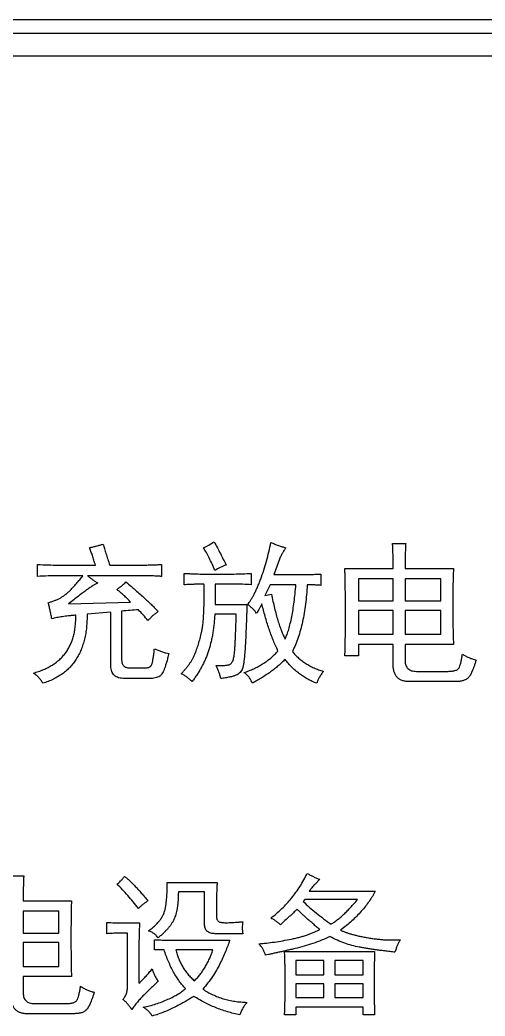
# Model space of a CAD drawing. Header units: millimetres. Extents: x 1359 to 3697, y -340 to 585.
# Drawn here: x 2923.9 to 2985.4, y 227.1 to 358.8 of the extents above; entities that cross this region are included whole.
import ezdxf

# ---------------------------------------------------------------- set-up
doc = ezdxf.new("R2010")
doc.units = ezdxf.units.MM

msp = doc.modelspace()

# ---------------------------------------------------------------- linework, layer by layer
at = {"color": 7, "linetype": 'Continuous', "lineweight": 25}
msp.add_line((3166.64, 358.83), (2708.38, 358.83), dxfattribs=at)
at = {"color": 1, "linetype": 'Continuous', "lineweight": 25}
for p, q in [((3155.71, 357.03), (2719.31, 357.03)), ((3155.71, 354.03), (2719.31, 354.03)), ((2973.19, 289.6), (2974.93, 289.6)), ((2926.22, 285.26), (2926.22, 286.84)), ((2928.98, 286.76), (2933.88, 286.76)), ((2935.77, 286.76), (2939.88, 286.76)), ((2942.64, 286.84), (2942.64, 285.26)), ((2966.88, 286.28), (2973.27, 286.28)), ((2974.85, 286.28), (2981.24, 286.28)), ((2932.22, 285.34), (2928.98, 285.34)), ((2939.96, 285.34), (2932.85, 285.34)), ((2945.64, 284.15), (2945.64, 285.65)), ((2947.93, 285.57), (2952.19, 285.57)), ((2954.48, 285.65), (2954.48, 284.15)), ((2957.48, 285.49), (2961.19, 285.49)), ((2963.72, 285.57), (2963.72, 284.07)), ((2973.27, 284.94), (2968.69, 284.94)), ((2968.69, 284.94), (2968.69, 282.02)), ((2973.27, 282.02), (2973.27, 284.94)), ((2979.59, 284.94), (2974.85, 284.94)), ((2974.85, 284.94), (2974.85, 282.02)), ((2979.59, 282.02), (2979.59, 284.94)), ((2952.19, 284.23), (2949.74, 284.23)), ((2949.74, 284.23), (2949.74, 281.55)), ((2957.01, 284.15), (2956.3, 282.73)), ((2960.4, 284.15), (2957.01, 284.15)), ((2930.32, 281.63), (2938.53, 281.86)), ((2956.3, 282.73), (2957.17, 282.89)), ((2968.69, 282.02), (2973.27, 282.02)), ((2974.85, 282.02), (2979.59, 282.02)), ((2935.93, 280.52), (2932.77, 280.28)), ((2935.93, 273.42), (2935.93, 280.52)), ((2937.35, 280.68), (2937.35, 274.2)), ((2949.74, 281.55), (2953.93, 281.55)), ((2973.27, 280.76), (2968.69, 280.76)), ((2968.69, 280.76), (2968.69, 277.6)), ((2973.27, 277.6), (2973.27, 280.76)), ((2979.59, 280.76), (2974.85, 280.76)), ((2974.85, 280.76), (2974.85, 277.6)), ((2979.59, 277.6), (2979.59, 280.76)), ((2952.51, 280.28), (2949.67, 280.28)), ((2968.69, 277.6), (2973.27, 277.6)), ((2974.85, 277.6), (2979.59, 277.6)), ((2973.27, 276.26), (2968.69, 276.26)), ((2968.69, 276.26), (2968.69, 274.76)), ((2973.27, 273.49), (2973.27, 276.26)), ((2981.24, 276.26), (2974.85, 276.26)), ((2974.85, 276.26), (2974.85, 274.13)), ((2968.69, 274.76), (2966.88, 274.76)), ((2938.38, 273.18), (2940.59, 273.18)), ((2976.35, 272.7), (2980.53, 272.7)), ((2941.06, 271.76), (2937.74, 271.76)), ((2981.64, 271.36), (2975.48, 271.36)), ((2922.67, 245.68), (2924.4, 245.68)), ((2963.56, 245.21), (2962.93, 244.58)), ((2943.35, 244.81), (2949.98, 244.81)), ((2924.32, 242.37), (2930.72, 242.37)), ((2948.32, 243.55), (2944.85, 243.55)), ((2948.32, 239.13), (2948.32, 243.55)), ((2949.9, 242.44), (2949.9, 240.31)), ((2961.59, 242.52), (2961.35, 242.29)), ((2968.53, 242.52), (2961.59, 242.52)), ((2962.14, 243.63), (2970.9, 243.63)), ((2929.06, 241.02), (2924.32, 241.02)), ((2924.32, 241.02), (2924.32, 238.1)), ((2929.06, 238.1), (2929.06, 241.02)), ((2935.38, 238.02), (2935.38, 239.52)), ((2937.51, 239.44), (2939.72, 239.44)), ((2924.32, 238.1), (2929.06, 238.1)), ((2938.14, 231.15), (2938.14, 238.1)), ((2941.69, 235.89), (2941.69, 237.23)), ((2944.53, 237.15), (2951.64, 237.15)), ((2953.38, 238.02), (2949.74, 238.02)), ((2929.06, 236.84), (2924.32, 236.84)), ((2924.32, 236.84), (2924.32, 233.68)), ((2929.06, 233.68), (2929.06, 236.84)), ((2939.64, 236.29), (2939.64, 231.47)), ((2942.96, 235.89), (2941.69, 235.89)), ((2949.43, 235.89), (2944.53, 235.89)), ((2958.9, 235.65), (2970.82, 235.65)), ((2964.11, 234.47), (2960.4, 234.47)), ((2960.4, 234.47), (2960.4, 232.58)), ((2964.11, 232.58), (2964.11, 234.47)), ((2969.32, 234.47), (2965.53, 234.47)), ((2965.53, 234.47), (2965.53, 232.58)), ((2969.32, 232.58), (2969.32, 234.47)), ((2924.32, 233.68), (2929.06, 233.68)), ((2924.32, 232.34), (2924.32, 230.21)), ((2930.72, 232.34), (2924.32, 232.34)), ((2960.4, 232.58), (2964.11, 232.58)), ((2965.53, 232.58), (2969.32, 232.58)), ((2964.11, 231.39), (2960.4, 231.39)), ((2960.4, 231.39), (2960.4, 229.58)), ((2964.11, 229.58), (2964.11, 231.39)), ((2969.32, 231.39), (2965.53, 231.39)), ((2965.53, 231.39), (2965.53, 229.58)), ((2969.32, 229.58), (2969.32, 231.39)), ((2960.4, 229.58), (2964.11, 229.58)), ((2965.53, 229.58), (2969.32, 229.58)), ((2925.82, 228.79), (2930.01, 228.79)), ((2969.32, 228.31), (2960.4, 228.31)), ((2960.4, 228.31), (2960.4, 227.29)), ((2969.32, 227.29), (2969.32, 228.31)), ((2931.11, 227.44), (2924.96, 227.44)), ((2960.4, 227.29), (2958.9, 227.29)), ((2970.82, 227.29), (2969.32, 227.29))]:
    msp.add_line(p, q, dxfattribs=at)
for points, knots in [([(2948.17, 289.05), (2948.41, 289.16), (2948.9, 289.39), (2949.35, 289.69), (2949.59, 289.84)], [0, 0, 0, 0, 0.4886633, 1, 1, 1, 1]), ([(2949.59, 289.84), (2949.73, 289.58), (2950.01, 289.06), (2950.41, 288.28), (2950.8, 287.52), (2951.04, 287.01), (2951.17, 286.76)], [0, 0, 0, 0, 0.257455, 0.509899, 0.757774, 1, 1, 1, 1]), ([(2954.01, 281.55), (2954.08, 281.64), (2954.23, 281.83), (2954.45, 282.15), (2954.67, 282.51), (2954.89, 282.91), (2955.1, 283.35), (2955.32, 283.83), (2955.54, 284.35), (2955.82, 285.1), (2956.16, 286.08), (2956.52, 287.28), (2956.84, 288.51), (2957, 289.34), (2957.09, 289.76)], [0, 0, 0, 0, 0.039842, 0.083157, 0.130821, 0.182047, 0.237683, 0.297211, 0.361117, 0.429196, 0.570347, 0.712288, 0.855365, 1, 1, 1, 1]), ([(2957.09, 289.76), (2957.26, 289.68), (2957.59, 289.53), (2958.09, 289.34), (2958.57, 289.18), (2958.9, 289.09), (2959.06, 289.05)], [0, 0, 0, 0, 0.264305, 0.518154, 0.762901, 1, 1, 1, 1]), ([(2933.09, 289.05), (2933.25, 289.09), (2933.58, 289.16), (2934.05, 289.28), (2934.48, 289.4), (2934.77, 289.48), (2934.9, 289.52)], [0, 0, 0, 0, 0.272444, 0.530897, 0.773161, 1, 1, 1, 1]), ([(2933.88, 286.76), (2933.81, 286.97), (2933.68, 287.39), (2933.49, 287.99), (2933.29, 288.54), (2933.15, 288.88), (2933.09, 289.05)], [0, 0, 0, 0, 0.279058, 0.538197, 0.779473, 1, 1, 1, 1]), ([(2934.9, 289.52), (2934.96, 289.32), (2935.08, 288.91), (2935.28, 288.25), (2935.52, 287.53), (2935.68, 287.02), (2935.77, 286.76)], [0, 0, 0, 0, 0.211459, 0.44806, 0.711106, 1, 1, 1, 1]), ([(2949.67, 286.05), (2949.55, 286.34), (2949.32, 286.9), (2948.95, 287.69), (2948.57, 288.4), (2948.3, 288.84), (2948.17, 289.05)], [0, 0, 0, 0, 0.279754, 0.539417, 0.779249, 1, 1, 1, 1]), ([(2959.06, 289.05), (2958.98, 288.93), (2958.82, 288.7), (2958.6, 288.32), (2958.38, 287.89), (2958.12, 287.26), (2957.82, 286.46), (2957.59, 285.81), (2957.48, 285.49)], [0, 0, 0, 0, 0.105164, 0.218001, 0.340986, 0.472239, 0.740261, 1, 1, 1, 1]), ([(2973.27, 286.28), (2973.27, 286.46), (2973.27, 286.79), (2973.26, 287.28), (2973.26, 287.74), (2973.25, 288.17), (2973.24, 288.57), (2973.23, 288.94), (2973.21, 289.28), (2973.2, 289.5), (2973.19, 289.6)], [0, 0, 0, 0, 0.156016, 0.303228, 0.441626, 0.571225, 0.692035, 0.803153, 0.906417, 1, 1, 1, 1]), ([(2974.93, 289.6), (2974.92, 289.51), (2974.91, 289.31), (2974.89, 289), (2974.88, 288.64), (2974.87, 288.24), (2974.86, 287.81), (2974.86, 287.34), (2974.85, 286.82), (2974.85, 286.47), (2974.85, 286.28)], [0, 0, 0, 0, 0.0830218, 0.1783616, 0.2859523, 0.4049958, 0.5354723, 0.6782728, 0.8334122, 1, 1, 1, 1]), ([(2926.22, 286.84), (2926.69, 286.81), (2927.61, 286.77), (2928.53, 286.76), (2928.98, 286.76)], [0, 0, 0, 0, 0.507068, 1, 1, 1, 1]), ([(2939.88, 286.76), (2940.14, 286.76), (2940.65, 286.76), (2941.37, 286.78), (2942.03, 286.8), (2942.44, 286.82), (2942.64, 286.84)], [0, 0, 0, 0, 0.2876685, 0.5500006, 0.7870487, 1, 1, 1, 1]), ([(2951.17, 286.76), (2950.91, 286.65), (2950.4, 286.43), (2949.91, 286.18), (2949.67, 286.05)], [0, 0, 0, 0, 0.505442, 1, 1, 1, 1]), ([(2966.96, 280.2), (2966.96, 280.39), (2966.96, 280.77), (2966.96, 281.31), (2966.95, 281.83), (2966.95, 282.32), (2966.95, 282.79), (2966.94, 283.23), (2966.94, 283.65), (2966.93, 284.04), (2966.93, 284.41), (2966.92, 284.75), (2966.92, 285.07), (2966.91, 285.36), (2966.9, 285.63), (2966.89, 285.87), (2966.89, 286.08), (2966.88, 286.22), (2966.88, 286.28)], [0, 0, 0, 0, 0.09378, 0.183232, 0.268356, 0.349634, 0.427064, 0.499685, 0.568458, 0.632909, 0.693513, 0.749789, 0.801738, 0.849839, 0.893627, 0.933089, 0.968707, 1, 1, 1, 1]), ([(2981.24, 286.28), (2981.24, 286.17), (2981.23, 285.92), (2981.21, 285.51), (2981.2, 285.01), (2981.18, 284.44), (2981.18, 283.79), (2981.17, 283.06), (2981.16, 282.25), (2981.17, 281.68), (2981.17, 281.39)], [0, 0, 0, 0, 0.068774, 0.15306, 0.254019, 0.3711, 0.504293, 0.653007, 0.818443, 1, 1, 1, 1]), ([(2928.98, 285.34), (2928.53, 285.33), (2927.61, 285.32), (2926.69, 285.28), (2926.22, 285.26)], [0, 0, 0, 0, 0.492932, 1, 1, 1, 1]), ([(2927.64, 281.78), (2927.78, 281.82), (2928.06, 281.9), (2928.46, 282.05), (2928.84, 282.21), (2929.2, 282.39), (2929.53, 282.58), (2929.84, 282.8), (2930.14, 283.03), (2930.49, 283.36), (2930.9, 283.79), (2931.37, 284.3), (2931.81, 284.82), (2932.08, 285.16), (2932.22, 285.34)], [0, 0, 0, 0, 0.074677, 0.146686, 0.215929, 0.283278, 0.348994, 0.412544, 0.475082, 0.536928, 0.657749, 0.775162, 0.889344, 1, 1, 1, 1]), ([(2932.85, 285.34), (2932.95, 285.26), (2933.15, 285.09), (2933.47, 284.85), (2933.82, 284.62), (2934.06, 284.47), (2934.19, 284.39)], [0, 0, 0, 0, 0.228806, 0.470256, 0.727669, 1, 1, 1, 1]), ([(2936.72, 283.52), (2936.84, 283.61), (2937.08, 283.78), (2937.4, 284.04), (2937.68, 284.29), (2937.83, 284.46), (2937.9, 284.55)], [0, 0, 0, 0, 0.292945, 0.554828, 0.790562, 1, 1, 1, 1]), ([(2937.9, 284.55), (2938.15, 284.34), (2938.63, 283.93), (2939.31, 283.34), (2939.93, 282.79), (2940.49, 282.27), (2941, 281.8), (2941.44, 281.37), (2941.83, 280.98), (2942.06, 280.72), (2942.17, 280.6)], [0, 0, 0, 0, 0.167299, 0.322381, 0.465591, 0.596578, 0.715405, 0.822097, 0.917051, 1, 1, 1, 1]), ([(2942.64, 285.26), (2942.57, 285.26), (2942.41, 285.28), (2942.16, 285.29), (2941.88, 285.3), (2941.56, 285.32), (2941.21, 285.33), (2940.82, 285.33), (2940.4, 285.34), (2940.11, 285.34), (2939.96, 285.34)], [0, 0, 0, 0, 0.07973, 0.17357, 0.279247, 0.397975, 0.528639, 0.673428, 0.830191, 1, 1, 1, 1]), ([(2945.64, 285.65), (2945.86, 285.64), (2946.29, 285.62), (2946.9, 285.59), (2947.44, 285.58), (2947.77, 285.57), (2947.93, 285.57)], [0, 0, 0, 0, 0.295211, 0.560867, 0.795784, 1, 1, 1, 1]), ([(2952.19, 285.57), (2952.58, 285.58), (2953.34, 285.58), (2954.11, 285.63), (2954.48, 285.65)], [0, 0, 0, 0, 0.5080033, 1, 1, 1, 1]), ([(2961.19, 285.49), (2961.39, 285.5), (2961.8, 285.5), (2962.42, 285.51), (2963.06, 285.54), (2963.5, 285.56), (2963.72, 285.57)], [0, 0, 0, 0, 0.23829, 0.483578, 0.738219, 1, 1, 1, 1]), ([(2934.19, 284.39), (2934.1, 284.34), (2933.88, 284.23), (2933.54, 284.03), (2933.14, 283.77), (2932.69, 283.45), (2932.18, 283.07), (2931.61, 282.64), (2930.98, 282.15), (2930.55, 281.81), (2930.32, 281.63)], [0, 0, 0, 0, 0.067017, 0.150747, 0.251075, 0.367091, 0.500241, 0.650209, 0.81691, 1, 1, 1, 1]), ([(2938.53, 281.86), (2938.42, 281.99), (2938.17, 282.25), (2937.75, 282.65), (2937.26, 283.08), (2936.91, 283.37), (2936.72, 283.52)], [0, 0, 0, 0, 0.207563, 0.441996, 0.706289, 1, 1, 1, 1]), ([(2945.24, 272.39), (2945.35, 272.5), (2945.55, 272.72), (2945.83, 273.05), (2946.09, 273.37), (2946.32, 273.7), (2946.53, 274.01), (2946.72, 274.33), (2946.88, 274.64), (2947.07, 275.06), (2947.28, 275.61), (2947.52, 276.31), (2947.73, 277.07), (2947.89, 277.67), (2947.98, 278.11), (2948.02, 278.35), (2948.06, 278.62), (2948.1, 278.92), (2948.13, 279.23), (2948.16, 279.57), (2948.19, 279.93), (2948.2, 280.32), (2948.23, 280.73), (2948.24, 281.16), (2948.25, 281.62), (2948.25, 282.09), (2948.26, 282.6), (2948.26, 283.12), (2948.25, 283.67), (2948.25, 284.04), (2948.24, 284.23)], [0, 0, 0, 0, 0.035884, 0.070364, 0.103304, 0.135121, 0.165499, 0.194493, 0.222576, 0.249424, 0.304269, 0.362877, 0.425804, 0.49292, 0.511208, 0.531051, 0.552691, 0.576343, 0.601612, 0.628668, 0.657579, 0.688318, 0.720915, 0.755343, 0.7914, 0.829539, 0.869305, 0.911163, 0.954649, 1, 1, 1, 1]), ([(2948.24, 284.23), (2948.04, 284.23), (2947.63, 284.23), (2946.99, 284.21), (2946.33, 284.19), (2945.87, 284.16), (2945.64, 284.15)], [0, 0, 0, 0, 0.233323, 0.476795, 0.732698, 1, 1, 1, 1]), ([(2954.48, 284.15), (2954.11, 284.17), (2953.34, 284.22), (2952.58, 284.23), (2952.19, 284.23)], [0, 0, 0, 0, 0.491997, 1, 1, 1, 1]), ([(2958.98, 276.97), (2959.07, 277.17), (2959.24, 277.6), (2959.47, 278.3), (2959.67, 279.07), (2959.86, 279.93), (2960.03, 280.87), (2960.17, 281.89), (2960.3, 282.99), (2960.37, 283.76), (2960.4, 284.15)], [0, 0, 0, 0, 0.089935, 0.189147, 0.29862, 0.417874, 0.54751, 0.687758, 0.838288, 1, 1, 1, 1]), ([(2961.9, 284.15), (2961.87, 283.71), (2961.81, 282.86), (2961.68, 281.6), (2961.5, 280.41), (2961.28, 279.27), (2961.03, 278.19), (2960.71, 277.18), (2960.36, 276.21), (2960.07, 275.61), (2959.93, 275.31)], [0, 0, 0, 0, 0.144377, 0.282433, 0.415022, 0.54167, 0.663065, 0.779494, 0.891813, 1, 1, 1, 1]), ([(2963.72, 284.07), (2963.53, 284.09), (2963.18, 284.11), (2962.7, 284.13), (2962.28, 284.15), (2962.02, 284.15), (2961.9, 284.15)], [0, 0, 0, 0, 0.307842, 0.57678, 0.806945, 1, 1, 1, 1]), ([(2957.17, 282.89), (2957.23, 282.57), (2957.36, 281.95), (2957.57, 281.06), (2957.78, 280.22), (2958, 279.45), (2958.23, 278.74), (2958.47, 278.09), (2958.72, 277.51), (2958.9, 277.14), (2958.98, 276.97)], [0, 0, 0, 0, 0.157329, 0.305209, 0.443825, 0.572701, 0.69299, 0.803959, 0.906513, 1, 1, 1, 1]), ([(2928.11, 279.65), (2928.07, 279.85), (2928, 280.24), (2927.88, 280.8), (2927.76, 281.31), (2927.68, 281.63), (2927.64, 281.78)], [0, 0, 0, 0, 0.283825, 0.543769, 0.783097, 1, 1, 1, 1]), ([(2939.56, 280.84), (2939.2, 280.81), (2938.47, 280.75), (2937.73, 280.7), (2937.35, 280.68)], [0, 0, 0, 0, 0.482892, 1, 1, 1, 1]), ([(2940.82, 279.42), (2940.62, 279.67), (2940.22, 280.16), (2939.77, 280.62), (2939.56, 280.84)], [0, 0, 0, 0, 0.5160788, 1, 1, 1, 1]), ([(2942.17, 280.6), (2942.05, 280.52), (2941.81, 280.35), (2941.47, 280.07), (2941.14, 279.75), (2940.93, 279.53), (2940.82, 279.42)], [0, 0, 0, 0, 0.240569, 0.485924, 0.739506, 1, 1, 1, 1]), ([(2953.93, 281.55), (2953.92, 281.36), (2953.91, 280.98), (2953.89, 280.44), (2953.87, 279.92), (2953.85, 279.42), (2953.84, 278.94), (2953.81, 278.49), (2953.8, 278.07), (2953.78, 277.67), (2953.77, 277.29), (2953.75, 276.93), (2953.73, 276.61), (2953.72, 276.3), (2953.7, 276.02), (2953.68, 275.76), (2953.67, 275.53), (2953.65, 275.25), (2953.62, 274.94), (2953.59, 274.59), (2953.56, 274.27), (2953.51, 273.98), (2953.48, 273.72), (2953.44, 273.48), (2953.39, 273.28), (2953.33, 273.05), (2953.22, 272.8), (2953.03, 272.54), (2952.77, 272.34), (2952.46, 272.17), (2952.07, 272.05), (2951.61, 271.93), (2951.06, 271.84), (2950.66, 271.78), (2950.46, 271.76)], [0, 0, 0, 0, 0.048171, 0.094359, 0.138336, 0.180576, 0.220597, 0.258654, 0.294481, 0.328581, 0.360451, 0.390359, 0.418295, 0.443999, 0.467744, 0.48975, 0.509292, 0.52711, 0.559317, 0.589066, 0.616137, 0.641065, 0.66327, 0.683363, 0.700849, 0.715941, 0.742912, 0.769376, 0.79656, 0.825604, 0.859251, 0.899487, 0.946409, 1, 1, 1, 1]), ([(2955.19, 280.36), (2955.13, 280.46), (2955, 280.66), (2954.73, 280.95), (2954.4, 281.26), (2954.14, 281.45), (2954.01, 281.55)], [0, 0, 0, 0, 0.202084, 0.4343, 0.699525, 1, 1, 1, 1]), ([(2955.9, 281.63), (2955.84, 281.51), (2955.71, 281.29), (2955.53, 280.96), (2955.36, 280.66), (2955.25, 280.46), (2955.19, 280.36)], [0, 0, 0, 0, 0.272776, 0.529287, 0.772279, 1, 1, 1, 1]), ([(2958.03, 275.39), (2957.92, 275.63), (2957.7, 276.11), (2957.39, 276.85), (2957.1, 277.6), (2956.82, 278.37), (2956.57, 279.16), (2956.33, 279.97), (2956.1, 280.79), (2955.97, 281.35), (2955.9, 281.63)], [0, 0, 0, 0, 0.119687, 0.240742, 0.363266, 0.486937, 0.612683, 0.739751, 0.869191, 1, 1, 1, 1]), ([(2981.17, 281.39), (2981.17, 281.1), (2981.16, 280.54), (2981.17, 279.73), (2981.18, 278.99), (2981.18, 278.31), (2981.2, 277.7), (2981.21, 277.16), (2981.23, 276.69), (2981.24, 276.39), (2981.24, 276.26)], [0, 0, 0, 0, 0.1703358, 0.327573, 0.4722775, 0.6038859, 0.7224023, 0.8278186, 0.9201709, 1, 1, 1, 1]), ([(2925.67, 272.47), (2925.9, 272.54), (2926.35, 272.67), (2927.01, 272.92), (2927.61, 273.21), (2928.18, 273.53), (2928.69, 273.88), (2929.16, 274.27), (2929.58, 274.7), (2929.96, 275.17), (2930.29, 275.66), (2930.57, 276.2), (2930.8, 276.77), (2930.99, 277.37), (2931.13, 278.01), (2931.23, 278.68), (2931.28, 279.39), (2931.27, 279.88), (2931.27, 280.13)], [0, 0, 0, 0, 0.070182, 0.137382, 0.201871, 0.263796, 0.323865, 0.382235, 0.439978, 0.497236, 0.554325, 0.612266, 0.671356, 0.732097, 0.794739, 0.860166, 0.928477, 1, 1, 1, 1]), ([(2932.77, 280.28), (2932.77, 279.99), (2932.77, 279.4), (2932.71, 278.55), (2932.6, 277.74), (2932.45, 276.97), (2932.24, 276.24), (2932, 275.56), (2931.7, 274.92), (2931.36, 274.32), (2930.97, 273.77), (2930.53, 273.26), (2930.05, 272.79), (2929.52, 272.37), (2928.94, 271.99), (2928.31, 271.66), (2927.64, 271.36), (2927.17, 271.2), (2926.93, 271.13)], [0, 0, 0, 0, 0.075924, 0.148534, 0.217863, 0.284178, 0.348039, 0.409251, 0.468856, 0.526983, 0.584316, 0.640959, 0.697805, 0.755185, 0.81374, 0.873674, 0.935665, 1, 1, 1, 1]), ([(2931.27, 280.13), (2931.11, 280.11), (2930.8, 280.09), (2930.34, 280.04), (2929.91, 279.99), (2929.5, 279.93), (2929.12, 279.87), (2928.76, 279.81), (2928.43, 279.73), (2928.22, 279.68), (2928.11, 279.65)], [0, 0, 0, 0, 0.151438, 0.294851, 0.430289, 0.559495, 0.680072, 0.794343, 0.901076, 1, 1, 1, 1]), ([(2949.67, 280.28), (2949.65, 280.04), (2949.62, 279.57), (2949.56, 278.88), (2949.47, 278.22), (2949.38, 277.58), (2949.26, 276.96), (2949.12, 276.37), (2948.97, 275.81), (2948.8, 275.27), (2948.61, 274.75), (2948.4, 274.24), (2948.17, 273.74), (2947.91, 273.25), (2947.63, 272.76), (2947.34, 272.28), (2947.01, 271.82), (2946.78, 271.51), (2946.67, 271.36)], [0, 0, 0, 0, 0.074971, 0.147679, 0.21752, 0.285193, 0.35047, 0.413433, 0.474467, 0.533086, 0.590663, 0.648446, 0.705964, 0.763875, 0.822277, 0.880991, 0.940029, 1, 1, 1, 1]), ([(2949.82, 273.49), (2949.93, 273.49), (2950.12, 273.48), (2950.4, 273.47), (2950.66, 273.47), (2950.9, 273.48), (2951.12, 273.5), (2951.31, 273.52), (2951.48, 273.57), (2951.64, 273.6), (2951.78, 273.68), (2951.9, 273.81), (2952, 273.97), (2952.09, 274.19), (2952.17, 274.44), (2952.23, 274.74), (2952.28, 275.09), (2952.32, 275.48), (2952.34, 275.92), (2952.37, 276.41), (2952.39, 276.94), (2952.42, 277.52), (2952.44, 278.14), (2952.47, 278.81), (2952.49, 279.53), (2952.5, 280.03), (2952.51, 280.28)], [0, 0, 0, 0, 0.034973, 0.06757, 0.097466, 0.124706, 0.149643, 0.172017, 0.19231, 0.210166, 0.227457, 0.246458, 0.268819, 0.295149, 0.325649, 0.361026, 0.40107, 0.446291, 0.496786, 0.552625, 0.613497, 0.680071, 0.752002, 0.829303, 0.911966, 1, 1, 1, 1]), ([(2966.88, 274.76), (2966.88, 274.8), (2966.89, 274.88), (2966.89, 275.03), (2966.9, 275.2), (2966.91, 275.4), (2966.92, 275.64), (2966.92, 275.9), (2966.93, 276.2), (2966.93, 276.52), (2966.94, 276.88), (2966.94, 277.26), (2966.95, 277.68), (2966.95, 278.13), (2966.95, 278.6), (2966.96, 279.11), (2966.96, 279.65), (2966.96, 280.02), (2966.96, 280.2)], [0, 0, 0, 0, 0.020991, 0.047335, 0.079573, 0.117172, 0.160116, 0.208962, 0.262636, 0.322749, 0.387691, 0.458528, 0.535269, 0.616839, 0.704313, 0.797152, 0.895893, 1, 1, 1, 1]), ([(2940.59, 273.18), (2940.64, 273.18), (2940.73, 273.18), (2940.87, 273.21), (2940.99, 273.25), (2941.1, 273.31), (2941.19, 273.39), (2941.27, 273.49), (2941.33, 273.6), (2941.38, 273.74), (2941.42, 273.89), (2941.46, 274.07), (2941.49, 274.28), (2941.54, 274.51), (2941.57, 274.77), (2941.62, 275.06), (2941.65, 275.37), (2941.68, 275.59), (2941.69, 275.7)], [0, 0, 0, 0, 0.049022, 0.094941, 0.136833, 0.17635, 0.216526, 0.25609, 0.298593, 0.343518, 0.394951, 0.455006, 0.524267, 0.601254, 0.687561, 0.783503, 0.886931, 1, 1, 1, 1]), ([(2941.69, 275.7), (2941.88, 275.62), (2942.23, 275.46), (2942.73, 275.28), (2943.18, 275.14), (2943.46, 275.09), (2943.59, 275.07)], [0, 0, 0, 0, 0.305721, 0.573441, 0.804282, 1, 1, 1, 1]), ([(2953.53, 272.55), (2953.75, 272.62), (2954.19, 272.77), (2954.82, 273.04), (2955.43, 273.35), (2956, 273.69), (2956.55, 274.06), (2957.08, 274.46), (2957.57, 274.91), (2957.88, 275.23), (2958.03, 275.39)], [0, 0, 0, 0, 0.129737, 0.256788, 0.382644, 0.506848, 0.629658, 0.752784, 0.87591, 1, 1, 1, 1]), ([(2959.93, 275.31), (2960.06, 275.16), (2960.31, 274.86), (2960.74, 274.46), (2961.21, 274.09), (2961.7, 273.74), (2962.24, 273.43), (2962.8, 273.15), (2963.4, 272.91), (2963.82, 272.77), (2964.03, 272.7)], [0, 0, 0, 0, 0.119213, 0.238692, 0.358839, 0.480667, 0.605499, 0.732996, 0.864303, 1, 1, 1, 1]), ([(2937.35, 274.2), (2937.35, 274.12), (2937.36, 273.97), (2937.41, 273.76), (2937.48, 273.58), (2937.6, 273.43), (2937.75, 273.31), (2937.93, 273.23), (2938.14, 273.18), (2938.3, 273.18), (2938.38, 273.18)], [0, 0, 0, 0, 0.144353, 0.274346, 0.389957, 0.5, 0.610043, 0.725654, 0.855647, 1, 1, 1, 1]), ([(2943.59, 275.07), (2943.53, 274.86), (2943.44, 274.46), (2943.29, 273.9), (2943.14, 273.41), (2942.99, 273), (2942.85, 272.66), (2942.7, 272.4), (2942.56, 272.2), (2942.37, 272.04), (2942.11, 271.93), (2941.79, 271.83), (2941.43, 271.77), (2941.19, 271.76), (2941.06, 271.76)], [0, 0, 0, 0, 0.140239, 0.264381, 0.374072, 0.467515, 0.546733, 0.611301, 0.661975, 0.701159, 0.770454, 0.84206, 0.918354, 1, 1, 1, 1]), ([(2958.98, 274.28), (2958.83, 274.14), (2958.54, 273.85), (2958.06, 273.43), (2957.56, 273.02), (2957.03, 272.62), (2956.47, 272.23), (2955.88, 271.85), (2955.27, 271.48), (2954.85, 271.24), (2954.64, 271.13)], [0, 0, 0, 0, 0.115167, 0.232864, 0.352821, 0.476036, 0.602368, 0.73139, 0.864136, 1, 1, 1, 1]), ([(2963.17, 271.13), (2962.96, 271.21), (2962.55, 271.37), (2961.96, 271.67), (2961.39, 272.01), (2960.85, 272.38), (2960.34, 272.8), (2959.86, 273.25), (2959.4, 273.75), (2959.12, 274.1), (2958.98, 274.28)], [0, 0, 0, 0, 0.125782, 0.250038, 0.373646, 0.496967, 0.620533, 0.745088, 0.871628, 1, 1, 1, 1]), ([(2974.85, 274.13), (2974.85, 274.01), (2974.86, 273.8), (2974.93, 273.51), (2975.05, 273.26), (2975.22, 273.05), (2975.43, 272.89), (2975.7, 272.78), (2976.01, 272.72), (2976.23, 272.71), (2976.35, 272.7)], [0, 0, 0, 0, 0.1411365, 0.2669431, 0.380731, 0.4895233, 0.6006735, 0.7201883, 0.8514708, 1, 1, 1, 1]), ([(2980.53, 272.7), (2980.63, 272.71), (2980.82, 272.71), (2981.09, 272.73), (2981.33, 272.78), (2981.54, 272.83), (2981.71, 272.91), (2981.85, 273.01), (2981.96, 273.12), (2982.07, 273.31), (2982.16, 273.6), (2982.26, 273.99), (2982.35, 274.47), (2982.4, 274.81), (2982.43, 274.99)], [0, 0, 0, 0, 0.086877, 0.163973, 0.233426, 0.293995, 0.348699, 0.397337, 0.442085, 0.485174, 0.581984, 0.699566, 0.838788, 1, 1, 1, 1]), ([(2984.24, 274.2), (2984.2, 274.06), (2984.11, 273.78), (2983.98, 273.39), (2983.85, 273.04), (2983.72, 272.72), (2983.59, 272.45), (2983.47, 272.22), (2983.35, 272.03), (2983.23, 271.87), (2983.09, 271.75), (2982.94, 271.64), (2982.77, 271.56), (2982.58, 271.49), (2982.37, 271.43), (2982.15, 271.39), (2981.9, 271.37), (2981.73, 271.36), (2981.64, 271.36)], [0, 0, 0, 0, 0.106392, 0.204109, 0.291917, 0.371184, 0.441056, 0.502356, 0.555379, 0.600213, 0.641418, 0.684189, 0.728321, 0.775153, 0.82551, 0.879805, 0.937618, 1, 1, 1, 1]), ([(2982.43, 274.99), (2982.56, 274.91), (2982.83, 274.73), (2983.28, 274.51), (2983.75, 274.33), (2984.08, 274.25), (2984.24, 274.2)], [0, 0, 0, 0, 0.24276, 0.48831, 0.741066, 1, 1, 1, 1]), ([(2937.74, 271.76), (2937.6, 271.76), (2937.33, 271.77), (2936.96, 271.84), (2936.64, 271.98), (2936.38, 272.16), (2936.17, 272.4), (2936.03, 272.7), (2935.94, 273.04), (2935.93, 273.28), (2935.93, 273.42)], [0, 0, 0, 0, 0.151886, 0.285474, 0.405046, 0.516822, 0.625054, 0.738362, 0.86151, 1, 1, 1, 1]), ([(2950.46, 271.76), (2950.42, 271.9), (2950.36, 272.2), (2950.22, 272.63), (2950.05, 273.07), (2949.9, 273.35), (2949.82, 273.49)], [0, 0, 0, 0, 0.240834, 0.485535, 0.739249, 1, 1, 1, 1]), ([(2964.03, 272.7), (2963.93, 272.57), (2963.74, 272.32), (2963.5, 271.92), (2963.3, 271.53), (2963.21, 271.26), (2963.17, 271.13)], [0, 0, 0, 0, 0.2710413, 0.525868, 0.7683, 1, 1, 1, 1]), ([(2975.48, 271.36), (2975.4, 271.36), (2975.23, 271.36), (2974.99, 271.37), (2974.76, 271.41), (2974.54, 271.46), (2974.35, 271.53), (2974.17, 271.62), (2974.01, 271.73), (2973.86, 271.85), (2973.73, 272), (2973.61, 272.16), (2973.51, 272.34), (2973.43, 272.53), (2973.37, 272.75), (2973.32, 272.98), (2973.28, 273.23), (2973.28, 273.41), (2973.27, 273.49)], [0, 0, 0, 0, 0.073003, 0.141983, 0.207451, 0.269019, 0.327568, 0.383961, 0.439189, 0.493897, 0.547915, 0.603849, 0.661783, 0.722023, 0.785272, 0.852309, 0.924344, 1, 1, 1, 1]), ([(2926.93, 271.13), (2926.85, 271.26), (2926.69, 271.54), (2926.38, 271.9), (2926.05, 272.22), (2925.79, 272.38), (2925.67, 272.47)], [0, 0, 0, 0, 0.2593908, 0.5090464, 0.7554479, 1, 1, 1, 1]), ([(2946.67, 271.36), (2946.55, 271.46), (2946.32, 271.66), (2945.96, 271.94), (2945.61, 272.18), (2945.36, 272.32), (2945.24, 272.39)], [0, 0, 0, 0, 0.265848, 0.51995, 0.764705, 1, 1, 1, 1]), ([(2954.64, 271.13), (2954.58, 271.27), (2954.47, 271.55), (2954.21, 271.92), (2953.91, 272.27), (2953.66, 272.45), (2953.53, 272.55)], [0, 0, 0, 0, 0.249144, 0.494923, 0.74294, 1, 1, 1, 1]), ([(2924.4, 245.68), (2924.4, 245.59), (2924.38, 245.39), (2924.36, 245.08), (2924.36, 244.72), (2924.34, 244.33), (2924.33, 243.89), (2924.33, 243.42), (2924.32, 242.91), (2924.32, 242.55), (2924.32, 242.37)], [0, 0, 0, 0, 0.083022, 0.178362, 0.285952, 0.404996, 0.535472, 0.678273, 0.833412, 1, 1, 1, 1]), ([(2936.72, 244.58), (2936.8, 244.63), (2936.98, 244.76), (2937.22, 245), (2937.49, 245.28), (2937.66, 245.49), (2937.74, 245.6)], [0, 0, 0, 0, 0.207902, 0.443609, 0.706312, 1, 1, 1, 1]), ([(2937.74, 245.6), (2937.85, 245.51), (2938.08, 245.32), (2938.42, 245.01), (2938.78, 244.66), (2939.16, 244.27), (2939.55, 243.85), (2939.96, 243.39), (2940.39, 242.89), (2940.68, 242.54), (2940.82, 242.37)], [0, 0, 0, 0, 0.095061, 0.19868, 0.310529, 0.430696, 0.560173, 0.697648, 0.844527, 1, 1, 1, 1]), ([(2957.09, 240.08), (2957.34, 240.28), (2957.84, 240.68), (2958.55, 241.33), (2959.21, 242.01), (2959.84, 242.73), (2960.42, 243.49), (2960.96, 244.29), (2961.46, 245.13), (2961.75, 245.71), (2961.9, 246)], [0, 0, 0, 0, 0.12549, 0.249935, 0.37373, 0.497578, 0.621905, 0.746601, 0.872612, 1, 1, 1, 1]), ([(2961.9, 246), (2962.04, 245.92), (2962.3, 245.76), (2962.71, 245.56), (2963.13, 245.37), (2963.42, 245.26), (2963.56, 245.21)], [0, 0, 0, 0, 0.2506664, 0.4995463, 0.7493084, 1, 1, 1, 1]), ([(2939.56, 241.34), (2939.34, 241.64), (2938.89, 242.22), (2938.19, 243.05), (2937.47, 243.84), (2936.97, 244.33), (2936.72, 244.58)], [0, 0, 0, 0, 0.258612, 0.511228, 0.758373, 1, 1, 1, 1]), ([(2940.9, 238.42), (2941.06, 238.53), (2941.37, 238.75), (2941.78, 239.1), (2942.15, 239.47), (2942.45, 239.85), (2942.71, 240.24), (2942.92, 240.65), (2943.07, 241.07), (2943.19, 241.64), (2943.27, 242.35), (2943.35, 243.19), (2943.38, 244.01), (2943.36, 244.55), (2943.35, 244.81)], [0, 0, 0, 0, 0.079932, 0.1548582, 0.2258606, 0.2932485, 0.3573377, 0.4195562, 0.48078, 0.5411412, 0.6607383, 0.7769122, 0.8898834, 1, 1, 1, 1]), ([(2949.98, 244.81), (2949.97, 244.65), (2949.94, 244.29), (2949.92, 243.73), (2949.91, 243.11), (2949.9, 242.67), (2949.9, 242.44)], [0, 0, 0, 0, 0.212691, 0.449743, 0.712566, 1, 1, 1, 1]), ([(2962.93, 244.58), (2962.88, 244.53), (2962.78, 244.41), (2962.6, 244.2), (2962.38, 243.93), (2962.23, 243.74), (2962.14, 243.63)], [0, 0, 0, 0, 0.164377, 0.384439, 0.664272, 1, 1, 1, 1]), ([(2930.72, 242.37), (2930.71, 242.25), (2930.7, 242), (2930.68, 241.59), (2930.67, 241.1), (2930.66, 240.52), (2930.65, 239.87), (2930.65, 239.14), (2930.64, 238.33), (2930.64, 237.77), (2930.64, 237.47)], [0, 0, 0, 0, 0.068774, 0.15306, 0.254019, 0.3711, 0.504293, 0.653007, 0.818443, 1, 1, 1, 1]), ([(2940.82, 242.37), (2940.72, 242.3), (2940.5, 242.15), (2940.18, 241.91), (2939.87, 241.64), (2939.66, 241.44), (2939.56, 241.34)], [0, 0, 0, 0, 0.23373, 0.476865, 0.73241, 1, 1, 1, 1]), ([(2944.85, 243.55), (2944.85, 243.37), (2944.84, 243.02), (2944.82, 242.51), (2944.78, 242.03), (2944.73, 241.59), (2944.66, 241.16), (2944.57, 240.77), (2944.46, 240.41), (2944.34, 240.07), (2944.19, 239.75), (2944.01, 239.43), (2943.79, 239.11), (2943.53, 238.78), (2943.25, 238.46), (2942.92, 238.13), (2942.56, 237.79), (2942.3, 237.58), (2942.17, 237.47)], [0, 0, 0, 0, 0.0773392, 0.1505428, 0.2192984, 0.2845101, 0.3454487, 0.4031585, 0.4570198, 0.5075392, 0.5575562, 0.610623, 0.6665752, 0.7258462, 0.7886686, 0.8549389, 0.9254196, 1, 1, 1, 1]), ([(2965.06, 239.29), (2965.2, 239.38), (2965.49, 239.56), (2965.91, 239.88), (2966.34, 240.22), (2966.77, 240.61), (2967.2, 241.04), (2967.65, 241.5), (2968.09, 241.99), (2968.39, 242.34), (2968.53, 242.52)], [0, 0, 0, 0, 0.104936, 0.214944, 0.330442, 0.45159, 0.57952, 0.713093, 0.853338, 1, 1, 1, 1]), ([(2970.9, 243.63), (2970.78, 243.4), (2970.52, 242.95), (2970.09, 242.28), (2969.59, 241.63), (2969.05, 240.97), (2968.45, 240.33), (2967.79, 239.7), (2967.08, 239.08), (2966.58, 238.69), (2966.32, 238.5)], [0, 0, 0, 0, 0.11128, 0.225812, 0.344253, 0.467063, 0.593901, 0.724863, 0.860012, 1, 1, 1, 1]), ([(2960.56, 241.26), (2960.4, 241.1), (2960.06, 240.77), (2959.52, 240.26), (2958.95, 239.74), (2958.55, 239.39), (2958.35, 239.21)], [0, 0, 0, 0, 0.228906, 0.471598, 0.728849, 1, 1, 1, 1]), ([(2963.56, 238.58), (2963.41, 238.7), (2963.12, 238.94), (2962.7, 239.3), (2962.29, 239.65), (2961.91, 239.99), (2961.54, 240.32), (2961.2, 240.64), (2960.87, 240.95), (2960.66, 241.16), (2960.56, 241.26)], [0, 0, 0, 0, 0.143822, 0.281885, 0.414673, 0.542269, 0.664621, 0.781756, 0.893201, 1, 1, 1, 1]), ([(2961.35, 242.29), (2961.63, 242.02), (2962.2, 241.49), (2963.11, 240.74), (2964.06, 239.99), (2964.72, 239.52), (2965.06, 239.29)], [0, 0, 0, 0, 0.242231, 0.489066, 0.74159, 1, 1, 1, 1]), ([(2949.9, 240.31), (2949.91, 240.22), (2949.91, 240.04), (2949.99, 239.81), (2950.14, 239.64), (2950.35, 239.55), (2950.59, 239.51), (2950.87, 239.48), (2951.2, 239.47), (2951.57, 239.48), (2951.98, 239.51), (2952.42, 239.53), (2952.89, 239.56), (2953.21, 239.59), (2953.38, 239.6)], [0, 0, 0, 0, 0.071431, 0.130133, 0.182626, 0.23543, 0.296836, 0.367609, 0.450496, 0.543645, 0.646468, 0.756654, 0.874983, 1, 1, 1, 1]), ([(2958.35, 239.21), (2958.24, 239.31), (2958.02, 239.5), (2957.69, 239.73), (2957.39, 239.93), (2957.18, 240.03), (2957.09, 240.08)], [0, 0, 0, 0, 0.293931, 0.557714, 0.7917862, 1, 1, 1, 1]), ([(2935.38, 239.52), (2935.73, 239.5), (2936.43, 239.45), (2937.15, 239.45), (2937.51, 239.44)], [0, 0, 0, 0, 0.491429, 1, 1, 1, 1]), ([(2939.72, 239.44), (2939.71, 239.2), (2939.68, 238.7), (2939.66, 237.93), (2939.64, 237.12), (2939.64, 236.57), (2939.64, 236.29)], [0, 0, 0, 0, 0.231649, 0.475176, 0.73159, 1, 1, 1, 1]), ([(2942.17, 237.47), (2942.1, 237.56), (2941.97, 237.76), (2941.68, 238), (2941.32, 238.23), (2941.05, 238.35), (2940.9, 238.42)], [0, 0, 0, 0, 0.207017, 0.437964, 0.700866, 1, 1, 1, 1]), ([(2949.74, 238.02), (2949.64, 238.03), (2949.44, 238.03), (2949.16, 238.08), (2948.92, 238.17), (2948.72, 238.29), (2948.55, 238.45), (2948.43, 238.65), (2948.35, 238.88), (2948.33, 239.04), (2948.32, 239.13)], [0, 0, 0, 0, 0.156067, 0.295575, 0.419709, 0.533802, 0.642973, 0.753855, 0.870225, 1, 1, 1, 1]), ([(2953.38, 239.6), (2953.35, 239.47), (2953.31, 239.21), (2953.29, 238.81), (2953.31, 238.42), (2953.35, 238.15), (2953.38, 238.02)], [0, 0, 0, 0, 0.251189, 0.5, 0.748811, 1, 1, 1, 1]), ([(2955.51, 236.68), (2955.84, 236.71), (2956.53, 236.78), (2957.59, 236.91), (2958.69, 237.09), (2959.62, 237.27), (2960.37, 237.43), (2960.91, 237.56), (2961.42, 237.71), (2961.91, 237.86), (2962.36, 238.02), (2962.79, 238.2), (2963.19, 238.38), (2963.44, 238.51), (2963.56, 238.58)], [0, 0, 0, 0, 0.121793, 0.249342, 0.383165, 0.52297, 0.592706, 0.659679, 0.723186, 0.783965, 0.842195, 0.897518, 0.950028, 1, 1, 1, 1]), ([(2966.32, 238.5), (2966.43, 238.44), (2966.66, 238.33), (2967.04, 238.19), (2967.44, 238.05), (2967.88, 237.92), (2968.36, 237.8), (2968.87, 237.68), (2969.42, 237.57), (2970, 237.47), (2970.58, 237.38), (2971.16, 237.3), (2971.71, 237.25), (2972.25, 237.21), (2972.77, 237.19), (2973.27, 237.19), (2973.75, 237.2), (2974.06, 237.22), (2974.22, 237.23)], [0, 0, 0, 0, 0.045575, 0.094717, 0.148027, 0.205146, 0.266166, 0.331243, 0.400774, 0.474379, 0.548823, 0.620452, 0.689674, 0.756182, 0.820759, 0.882751, 0.942584, 1, 1, 1, 1]), ([(2930.64, 237.47), (2930.64, 237.18), (2930.64, 236.62), (2930.65, 235.81), (2930.65, 235.07), (2930.66, 234.39), (2930.67, 233.79), (2930.68, 233.24), (2930.7, 232.77), (2930.71, 232.48), (2930.72, 232.34)], [0, 0, 0, 0, 0.170336, 0.327573, 0.472278, 0.603886, 0.722402, 0.827819, 0.920171, 1, 1, 1, 1]), ([(2938.14, 238.1), (2937.87, 238.1), (2937.37, 238.1), (2936.64, 238.08), (2935.99, 238.06), (2935.57, 238.04), (2935.38, 238.02)], [0, 0, 0, 0, 0.2876685, 0.5500006, 0.7870487, 1, 1, 1, 1]), ([(2941.69, 237.23), (2941.91, 237.22), (2942.36, 237.2), (2943.05, 237.17), (2943.78, 237.16), (2944.28, 237.16), (2944.53, 237.15)], [0, 0, 0, 0, 0.229634, 0.472443, 0.72956, 1, 1, 1, 1]), ([(2951.64, 237.15), (2951.55, 236.91), (2951.38, 236.41), (2951.08, 235.65), (2950.73, 234.85), (2950.34, 234.02), (2949.89, 233.17), (2949.36, 232.33), (2948.76, 231.49), (2948.31, 230.96), (2948.09, 230.68)], [0, 0, 0, 0, 0.1040341, 0.2144265, 0.3312333, 0.4551367, 0.5841593, 0.7177778, 0.8562193, 1, 1, 1, 1]), ([(2964.9, 237.63), (2964.53, 237.46), (2963.79, 237.13), (2962.64, 236.71), (2961.48, 236.34), (2960.49, 236.09), (2959.71, 235.92), (2959.15, 235.79), (2958.62, 235.67), (2958.11, 235.56), (2957.64, 235.45), (2957.19, 235.36), (2956.78, 235.26), (2956.51, 235.21), (2956.38, 235.18)], [0, 0, 0, 0, 0.136825, 0.273949, 0.411436, 0.549647, 0.617448, 0.682145, 0.743169, 0.801161, 0.85605, 0.907195, 0.955308, 1, 1, 1, 1]), ([(2973.51, 235.58), (2973.28, 235.6), (2972.82, 235.65), (2972.16, 235.73), (2971.52, 235.82), (2970.91, 235.9), (2970.34, 235.98), (2969.79, 236.07), (2969.27, 236.16), (2968.61, 236.27), (2967.8, 236.45), (2966.84, 236.76), (2965.87, 237.15), (2965.23, 237.47), (2964.9, 237.63)], [0, 0, 0, 0, 0.07863, 0.154038, 0.225864, 0.29476, 0.360127, 0.422572, 0.481505, 0.537204, 0.647016, 0.760285, 0.877692, 1, 1, 1, 1]), ([(2974.22, 237.23), (2974.14, 237.1), (2973.99, 236.84), (2973.8, 236.43), (2973.64, 236.01), (2973.55, 235.72), (2973.51, 235.58)], [0, 0, 0, 0, 0.2532272, 0.5033977, 0.7510386, 1, 1, 1, 1]), ([(2945.8, 230.76), (2945.65, 230.92), (2945.36, 231.24), (2944.96, 231.76), (2944.57, 232.34), (2944.21, 232.96), (2943.86, 233.62), (2943.53, 234.34), (2943.23, 235.1), (2943.05, 235.62), (2942.96, 235.89)], [0, 0, 0, 0, 0.107893, 0.220366, 0.336546, 0.457835, 0.584801, 0.717129, 0.855619, 1, 1, 1, 1]), ([(2944.53, 235.89), (2944.58, 235.69), (2944.68, 235.29), (2944.89, 234.72), (2945.13, 234.16), (2945.42, 233.64), (2945.74, 233.13), (2946.11, 232.66), (2946.52, 232.2), (2946.83, 231.93), (2946.98, 231.79)], [0, 0, 0, 0, 0.127504, 0.253048, 0.376651, 0.49939, 0.622839, 0.746752, 0.87193, 1, 1, 1, 1]), ([(2946.98, 231.79), (2947.11, 231.92), (2947.37, 232.19), (2947.73, 232.63), (2948.07, 233.1), (2948.39, 233.6), (2948.68, 234.13), (2948.96, 234.69), (2949.21, 235.28), (2949.36, 235.69), (2949.43, 235.89)], [0, 0, 0, 0, 0.116301, 0.234352, 0.35472, 0.476888, 0.602616, 0.730932, 0.863546, 1, 1, 1, 1]), ([(2956.38, 235.18), (2956.34, 235.3), (2956.27, 235.56), (2956.08, 235.93), (2955.83, 236.31), (2955.62, 236.55), (2955.51, 236.68)], [0, 0, 0, 0, 0.215479, 0.451484, 0.711779, 1, 1, 1, 1]), ([(2958.98, 231.47), (2958.98, 231.69), (2958.98, 232.13), (2958.98, 232.75), (2958.97, 233.34), (2958.96, 233.88), (2958.95, 234.39), (2958.94, 234.85), (2958.92, 235.26), (2958.91, 235.53), (2958.9, 235.65)], [0, 0, 0, 0, 0.159983, 0.310191, 0.449921, 0.57988, 0.700074, 0.809792, 0.909781, 1, 1, 1, 1]), ([(2970.82, 235.65), (2970.82, 235.53), (2970.81, 235.26), (2970.79, 234.85), (2970.78, 234.39), (2970.76, 233.88), (2970.76, 233.34), (2970.75, 232.75), (2970.74, 232.13), (2970.74, 231.69), (2970.74, 231.47)], [0, 0, 0, 0, 0.090219, 0.190208, 0.299926, 0.42012, 0.550079, 0.689809, 0.840017, 1, 1, 1, 1]), ([(2939.64, 231.47), (2939.81, 231.63), (2940.13, 231.93), (2940.58, 232.41), (2941, 232.88), (2941.25, 233.21), (2941.38, 233.37)], [0, 0, 0, 0, 0.265967, 0.520689, 0.765434, 1, 1, 1, 1]), ([(2941.38, 233.37), (2941.42, 233.23), (2941.51, 232.95), (2941.69, 232.55), (2941.91, 232.13), (2942.08, 231.85), (2942.17, 231.71)], [0, 0, 0, 0, 0.229942, 0.472384, 0.728004, 1, 1, 1, 1]), ([(2930.01, 228.79), (2930.11, 228.79), (2930.3, 228.79), (2930.57, 228.82), (2930.8, 228.86), (2931.01, 228.92), (2931.18, 229), (2931.33, 229.09), (2931.44, 229.21), (2931.54, 229.39), (2931.63, 229.68), (2931.73, 230.07), (2931.83, 230.55), (2931.88, 230.89), (2931.9, 231.08)], [0, 0, 0, 0, 0.086877, 0.163973, 0.233426, 0.293995, 0.348699, 0.397337, 0.442085, 0.485174, 0.581984, 0.699566, 0.838788, 1, 1, 1, 1]), ([(2931.9, 231.08), (2932.04, 230.99), (2932.31, 230.81), (2932.75, 230.59), (2933.22, 230.41), (2933.55, 230.33), (2933.72, 230.29)], [0, 0, 0, 0, 0.24276, 0.48831, 0.741066, 1, 1, 1, 1]), ([(2937.51, 229.34), (2937.56, 229.39), (2937.66, 229.5), (2937.79, 229.69), (2937.9, 229.89), (2937.99, 230.11), (2938.06, 230.35), (2938.1, 230.6), (2938.14, 230.87), (2938.14, 231.06), (2938.14, 231.15)], [0, 0, 0, 0, 0.113306, 0.226302, 0.342995, 0.461285, 0.586435, 0.716023, 0.854754, 1, 1, 1, 1]), ([(2942.17, 231.71), (2942, 231.55), (2941.67, 231.24), (2941.18, 230.79), (2940.72, 230.33), (2940.27, 229.9), (2939.84, 229.45), (2939.44, 228.99), (2939.05, 228.5), (2938.81, 228.17), (2938.69, 228)], [0, 0, 0, 0, 0.134838, 0.265987, 0.39263, 0.515207, 0.635785, 0.756576, 0.877955, 1, 1, 1, 1]), ([(2940.19, 228.31), (2940.48, 228.37), (2941.05, 228.48), (2941.88, 228.72), (2942.69, 229), (2943.46, 229.33), (2944.17, 229.68), (2944.8, 230.03), (2945.34, 230.38), (2945.65, 230.64), (2945.8, 230.76)], [0, 0, 0, 0, 0.14172, 0.28134, 0.41962, 0.557252, 0.687614, 0.804359, 0.908435, 1, 1, 1, 1]), ([(2948.09, 230.68), (2948.3, 230.55), (2948.72, 230.28), (2949.4, 229.94), (2950.09, 229.65), (2950.81, 229.41), (2951.55, 229.21), (2952.32, 229.07), (2953.12, 228.98), (2953.66, 228.96), (2953.93, 228.94)], [0, 0, 0, 0, 0.121722, 0.243482, 0.365095, 0.487574, 0.611833, 0.738502, 0.867707, 1, 1, 1, 1]), ([(2958.9, 227.29), (2958.91, 227.42), (2958.92, 227.69), (2958.94, 228.12), (2958.95, 228.59), (2958.96, 229.09), (2958.97, 229.64), (2958.98, 230.21), (2958.98, 230.83), (2958.98, 231.25), (2958.98, 231.47)], [0, 0, 0, 0, 0.094407, 0.197189, 0.309003, 0.429198, 0.558459, 0.696793, 0.844208, 1, 1, 1, 1]), ([(2970.74, 231.47), (2970.74, 231.25), (2970.74, 230.83), (2970.75, 230.21), (2970.76, 229.64), (2970.76, 229.09), (2970.78, 228.59), (2970.79, 228.12), (2970.81, 227.69), (2970.82, 227.42), (2970.82, 227.29)], [0, 0, 0, 0, 0.155792, 0.303207, 0.441541, 0.570802, 0.690997, 0.802811, 0.905593, 1, 1, 1, 1]), ([(2924.96, 227.44), (2924.87, 227.44), (2924.7, 227.44), (2924.46, 227.45), (2924.23, 227.49), (2924.02, 227.54), (2923.82, 227.62), (2923.64, 227.7), (2923.48, 227.81), (2923.33, 227.94), (2923.2, 228.08), (2923.09, 228.24), (2922.99, 228.42), (2922.91, 228.62), (2922.84, 228.83), (2922.79, 229.06), (2922.76, 229.31), (2922.75, 229.49), (2922.74, 229.58)], [0, 0, 0, 0, 0.073003, 0.141983, 0.207451, 0.269019, 0.327568, 0.383961, 0.439189, 0.493897, 0.547915, 0.603849, 0.661783, 0.722023, 0.785272, 0.852309, 0.924344, 1, 1, 1, 1]), ([(2924.32, 230.21), (2924.33, 230.1), (2924.34, 229.88), (2924.4, 229.59), (2924.52, 229.34), (2924.69, 229.13), (2924.91, 228.97), (2925.18, 228.86), (2925.49, 228.8), (2925.71, 228.79), (2925.82, 228.79)], [0, 0, 0, 0, 0.141136, 0.266943, 0.380731, 0.489523, 0.600674, 0.720188, 0.851471, 1, 1, 1, 1]), ([(2933.72, 230.29), (2933.67, 230.14), (2933.59, 229.86), (2933.45, 229.47), (2933.32, 229.12), (2933.2, 228.81), (2933.06, 228.54), (2932.94, 228.3), (2932.82, 228.11), (2932.7, 227.96), (2932.56, 227.83), (2932.41, 227.73), (2932.25, 227.64), (2932.06, 227.57), (2931.85, 227.51), (2931.62, 227.47), (2931.37, 227.45), (2931.2, 227.45), (2931.11, 227.44)], [0, 0, 0, 0, 0.106392, 0.204109, 0.291917, 0.371184, 0.441056, 0.502356, 0.555379, 0.600213, 0.641418, 0.684189, 0.728321, 0.775153, 0.82551, 0.879805, 0.937618, 1, 1, 1, 1]), ([(2938.69, 228), (2938.6, 228.14), (2938.42, 228.4), (2938.13, 228.76), (2937.83, 229.08), (2937.61, 229.25), (2937.51, 229.34)], [0, 0, 0, 0, 0.27593, 0.533603, 0.775019, 1, 1, 1, 1]), ([(2946.9, 229.73), (2946.72, 229.62), (2946.35, 229.4), (2945.76, 229.06), (2945.13, 228.71), (2944.45, 228.34), (2943.73, 227.98), (2942.97, 227.66), (2942.19, 227.37), (2941.65, 227.21), (2941.38, 227.13)], [0, 0, 0, 0, 0.102506, 0.21297, 0.331488, 0.458684, 0.590524, 0.724314, 0.861047, 1, 1, 1, 1]), ([(2952.98, 227.29), (2952.7, 227.35), (2952.15, 227.47), (2951.33, 227.7), (2950.54, 227.96), (2949.76, 228.25), (2949.02, 228.57), (2948.29, 228.92), (2947.58, 229.31), (2947.13, 229.59), (2946.9, 229.73)], [0, 0, 0, 0, 0.1302323, 0.2586515, 0.3856333, 0.5103191, 0.6339473, 0.7567815, 0.8787011, 1, 1, 1, 1]), ([(2941.38, 227.13), (2941.32, 227.23), (2941.19, 227.45), (2940.92, 227.76), (2940.59, 228.05), (2940.33, 228.22), (2940.19, 228.31)], [0, 0, 0, 0, 0.215597, 0.450629, 0.711163, 1, 1, 1, 1]), ([(2953.93, 228.94), (2953.83, 228.82), (2953.63, 228.58), (2953.37, 228.18), (2953.15, 227.75), (2953.04, 227.44), (2952.98, 227.29)], [0, 0, 0, 0, 0.246881, 0.493339, 0.743734, 1, 1, 1, 1])]:
    msp.add_open_spline(points, degree=3, knots=knots, dxfattribs=at)

doc.saveas('drawing.dxf')
